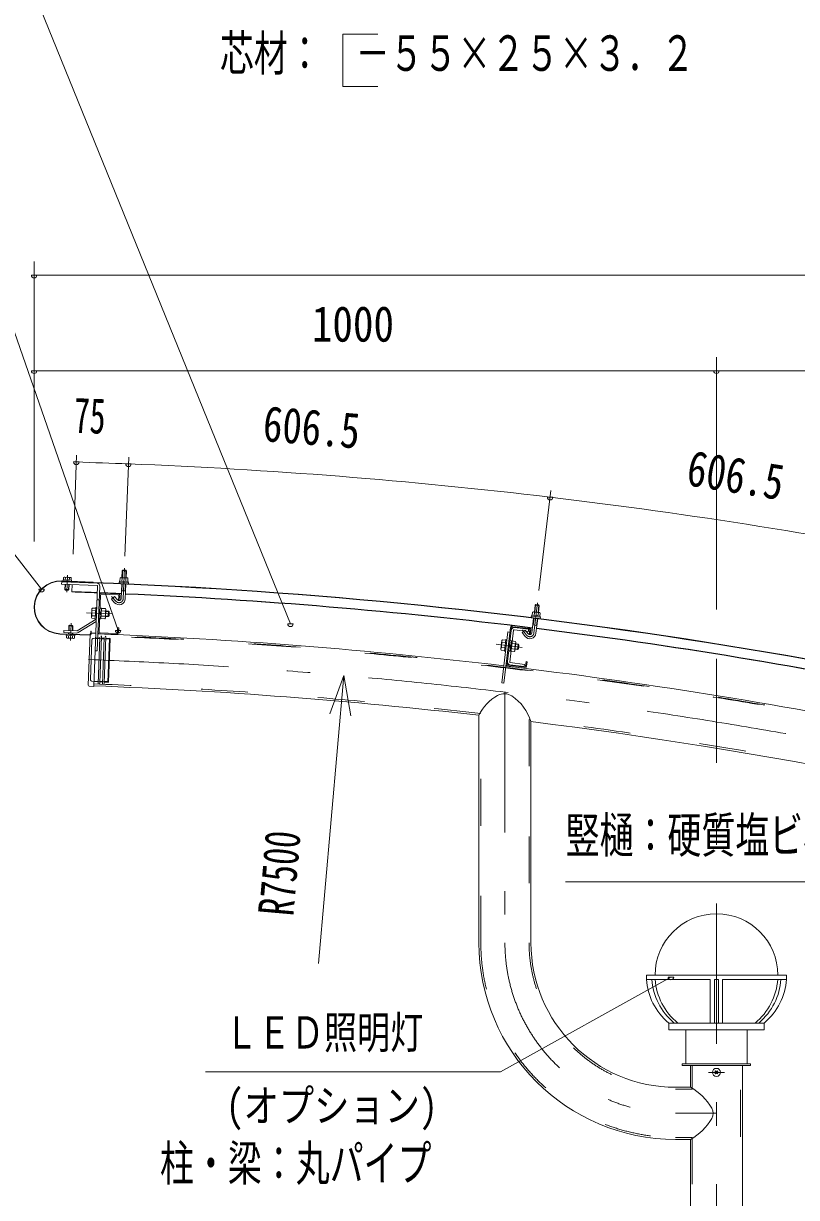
# Model space of a CAD drawing. Units: millimetres, scale not verified. Extents: x -37128 to 37128, y -14700 to 14700.
# Drawn here: x 19898 to 23864, y 5406 to 11427 of the extents above; entities that cross this region are included whole.
import ezdxf
from ezdxf.enums import TextEntityAlignment as Align

# ---------------------------------------------------------------- set-up
doc = ezdxf.new("R2010")
doc.units = ezdxf.units.MM
doc.header["$LTSCALE"] = 60
doc.linetypes.add('USER2', pattern=[10, 4, -6])
doc.linetypes.add('USER3', pattern=[24, 12, -5, 2, -5])
for name, color, linetype, lineweight in [('0-0_0', 7, 'Continuous', 18), ('0-6_2-0BOLD', 7, 'Continuous', 18), ('0-7_2-1HIDDEN', 3, 'USER2', 18), ('0-8_2-2CENTER', 3, 'USER3', 18), ('0-9_2-4THIN', 4, 'Continuous', 18), ('0-A_2-5DIM', 3, 'Continuous', 18)]:
    doc.layers.add(name, color=color, linetype=linetype, lineweight=lineweight)
doc.styles.add('ＭＳ ゴシック', font='')
doc.styles.get('ＭＳ ゴシック').set_extended_font_data('MS Gothic')

# ---------------------------------------------------------------- blocks, each defined once
blk = doc.blocks.new('ledl')
at = {"layer": '0-0_0'}
for p, q in [((14388.17, 13926.97), (14183.17, 13926.97)), ((14183.17, 13920.97), (14183.17, 13926.97)), ((14276.67, 13920.97), (14183.17, 13920.97)), ((14276.67, 13920.97), (14276.67, 13856.97)), ((14288.67, 13920.97), (14282.67, 13920.97)), ((14282.67, 13920.97), (14282.67, 13856.97)), ((14288.67, 13920.97), (14288.67, 13856.97)), ((14388.17, 13920.97), (14294.67, 13920.97)), ((14294.67, 13920.97), (14294.67, 13856.97)), ((14388.17, 13920.97), (14388.17, 13926.97)), ((14355.67, 13846.97), (14355.67, 13856.97)), ((14215.67, 13846.97), (14355.67, 13846.97)), ((14240.67, 13796.97), (14240.67, 13846.97)), ((14330.67, 13796.97), (14330.67, 13846.97)), ((14240.67, 13796.97), (14330.67, 13796.97))]:
    blk.add_line(p, q, dxfattribs=at)
blk.add_lwpolyline([(14215.67, 13846.97), (14215.67, 13856.97), (14355.67, 13856.97)], dxfattribs=at)
for start, end in [(0, 180), (183.82255, 231.05756), (308.94244, 356.17745)]:
    blk.add_arc((14285.67, 13926.97), 90, start, end, dxfattribs=at)
for centre, major_axis, start_param, end_param in [((14285.67, 13926.97), (102.47, 6.5), 3.1362923, 3.9034857), ((14293.67, 13926.97), (102.47, 6.5), 3.1362923, 3.9034857), ((14277.67, 13926.97), (-102.47, 6.5), 2.3796996, 3.146893), ((14285.67, 13926.97), (-102.47, 6.5), 2.3796996, 3.146893)]:
    blk.add_ellipse(centre, major_axis=major_axis, ratio=0.92312, start_param=start_param, end_param=end_param, dxfattribs=at)

msp = doc.modelspace()

# ---------------------------------------------------------------- linework, layer by layer
at = {"layer": '0-6_2-0BOLD'}
for p, q in [((20425.98, 8618.94), (20405, 8619.76)), ((20094.7, 8566.72), (20255.58, 8560.45)), ((20112.05, 8562.52), (20112.18, 8566.04)), ((20112.87, 8573.37), (20113.35, 8585.64)), ((20133.17, 8565.22), (20133.03, 8561.71)), ((20133.06, 8572.58), (20133.54, 8584.85)), ((20147.07, 8511.74), (20148.35, 8549.9)), ((20148.73, 8561.09), (20148.83, 8564.21)), ((20402.4, 8552.96), (20399.44, 8477.16)), ((20403.97, 8583.05), (20403.35, 8567.28)), ((20420.43, 8476.34), (20423.38, 8552.14)), ((20423.54, 8566.49), (20424.16, 8582.26)), ((20110.57, 8524.42), (20131.55, 8523.6)), ((20293.66, 8495.2), (20286.36, 8307.74)), ((20382.02, 8497.36), (20299.48, 8500.58)), ((20299.7, 8506.17), (20382.23, 8502.95)), ((20392.07, 8467.55), (20392.99, 8491.33)), ((20401.03, 8517.98), (20422.02, 8517.17)), ((20266.47, 8372.61), (20268.79, 8432.07)), ((20268.79, 8432.07), (20274.38, 8431.85)), ((20287.14, 8471.63), (20275.95, 8472.07)), ((22523.23, 8443.67), (22544.08, 8441.18)), ((20270.82, 8372.36), (20173.18, 8312.62)), ((20250.31, 8389.88), (20267.12, 8389.23)), ((20268.14, 8415.46), (20251.33, 8416.11)), ((20272.07, 8372.4), (20266.47, 8372.61)), ((20288.96, 8374.54), (20295.96, 8374.27)), ((20289.74, 8394.47), (20297.01, 8401.19)), ((20297.28, 8408.19), (20290.01, 8401.47)), ((20316.81, 8387.29), (20296.5, 8388.08)), ((20297.52, 8414.31), (20317.83, 8413.52)), ((20319.2, 8386.32), (20332.83, 8385.79)), ((22506.35, 8301.97), (22515.32, 8377.29)), ((22517.41, 8391.49), (22519.28, 8407.16)), ((22536.17, 8374.8), (22527.2, 8299.48)), ((22539.34, 8404.77), (22537.48, 8389.1)), ((20131.29, 8337.27), (20152.28, 8336.46)), ((20179.02, 8303.07), (20271.57, 8359.69)), ((20380.09, 8304.09), (20381.01, 8327.87)), ((22396.78, 8329.02), (22362.92, 8044.73)), ((22380.15, 8142.07), (22402.34, 8328.35)), ((22392.64, 8152.21), (22412.09, 8315.56)), ((22408.56, 8333.25), (22490.58, 8323.48)), ((22491.24, 8329.04), (22409.23, 8338.81)), ((22415.21, 8318.01), (22488.19, 8309.31)), ((22416.53, 8329.13), (22489.51, 8320.44)), ((22488.19, 8309.31), (22489.51, 8320.44)), ((22492.67, 8293.63), (22495.48, 8317.26)), ((22532.03, 8340.05), (22511.18, 8342.53)), ((20084.14, 8295.68), (20238.02, 8289.68)), ((20238.09, 8291.43), (20084.2, 8297.43)), ((20129.78, 8288.29), (20129.3, 8276.02)), ((20129.94, 8302.63), (20129.67, 8295.65)), ((20149.97, 8287.51), (20149.5, 8275.23)), ((20150.65, 8294.84), (20150.93, 8301.81)), ((20230.97, 8033.7), (20241.08, 8296.01)), ((20246.53, 8301.05), (20269.26, 8300.18)), ((20374.06, 8293.11), (20291.52, 8296.33)), ((20291.74, 8301.92), (20374.28, 8298.71)), ((22353.85, 8252.88), (22370.56, 8250.89)), ((22394.43, 8261.98), (22401.39, 8261.14)), ((22456.02, 8302.98), (22471.17, 8283.72)), ((22367.45, 8224.83), (22350.74, 8226.82)), ((22371.05, 8207.66), (22365.49, 8208.32)), ((22390.42, 8228.26), (22398.2, 8234.38)), ((22391.25, 8235.21), (22399.03, 8241.33)), ((22416.83, 8218.95), (22396.64, 8221.35)), ((22399.75, 8247.42), (22419.93, 8245.01)), ((22384.39, 8130.29), (22466.41, 8120.52)), ((22467.07, 8126.08), (22385.05, 8135.85)), ((22393.76, 8137.98), (22466.75, 8129.29)), ((22395.09, 8149.1), (22468.07, 8140.41)), ((22466.75, 8129.29), (22468.07, 8140.41)), ((22234.43, 7878.98), (22234.43, 6712.9)), ((22501.48, 6712.9), (22501.48, 7846.9)), ((23586.48, -882.1), (23586.48, 6082.9)), ((23449.07, 6049.12), (23445.62, 6052.68)), ((23449.07, 6046.69), (23445.62, 6043.12)), ((23451.74, 6051.79), (23448.17, 6055.23)), ((23451.74, 6044.01), (23448.17, 6040.57)), ((23454.17, 6051.79), (23457.73, 6055.23)), ((23454.17, 6044.01), (23457.73, 6040.57)), ((23456.84, 6049.12), (23460.28, 6052.68)), ((23456.84, 6046.69), (23460.28, 6043.12)), ((23242.95, 5704.38), (23319.43, 5704.38)), ((23319.43, 5704.38), (23319.43, -882.1))]:
    msp.add_line(p, q, dxfattribs=at)
for points in [[(20424.62, 8583.96), (20425.98, 8618.94), (20422.62, 8622.57), (20408.63, 8623.12), (20405, 8619.76), (20403.64, 8584.78)], [(20276.42, 8556.12), (20094.56, 8563.2), (20094.13, 8552.01), (20275.99, 8544.93)], [(20255.58, 8560.45), (20255.65, 8562.2), (20094.77, 8568.47)], [(20144.61, 8566.53), (20144.82, 8572.13), (20101.1, 8573.83), (20100.89, 8568.23)], [(20102.85, 8573.76), (20103.33, 8586.03), (20106.37, 8587.63), (20140.65, 8586.3), (20143.55, 8584.46), (20143.07, 8572.19)], [(20132.6, 8550.51), (20131.55, 8523.6), (20127.91, 8520.24), (20113.92, 8520.79), (20110.57, 8524.42), (20111.61, 8551.33)], [(20393.34, 8567.67), (20393.95, 8583.44), (20396.99, 8585.04), (20431.27, 8583.71), (20434.17, 8581.88), (20433.56, 8566.11)], [(20278.68, 8542.02), (20265.73, 8209.77), (20276.92, 8209.33), (20289.87, 8541.58)], [(20387.39, 8491.55), (20386.47, 8467.76), (20392.07, 8467.55)], [(20381.24, 8470.45), (20364.61, 8488.43), (20349.19, 8474.17), (20365.83, 8456.18)], [(22519.09, 8408.91), (22523.23, 8443.67), (22527.12, 8446.73), (22541.02, 8445.07), (22544.08, 8441.18), (22539.94, 8406.43)], [(20268.65, 8428.57), (20251.84, 8429.22), (20249.25, 8425.12), (20247.54, 8381.06), (20249.8, 8376.77), (20266.61, 8376.11)], [(20295.96, 8374.27), (20298.06, 8428.13), (20291.06, 8428.4)], [(20320.6, 8422.34), (20318.88, 8378.28), (20316.29, 8374.17), (20295.98, 8374.96)], [(20298.03, 8427.43), (20318.34, 8426.63), (20320.6, 8422.34)], [(20320.29, 8414.3), (20333.92, 8413.77), (20332.83, 8385.79), (20337.2, 8389.82), (20337.96, 8409.41), (20333.92, 8413.77)], [(22547.43, 8387.91), (22549.29, 8403.59), (22546.54, 8405.64), (22512.48, 8409.7), (22509.33, 8408.34), (22507.46, 8392.67)], [(20171.61, 8312.21), (20105.9, 8314.77), (20105.46, 8303.58), (20171.17, 8301.02)], [(20151.36, 8313), (20152.28, 8336.46), (20148.92, 8340.09), (20134.92, 8340.63), (20131.29, 8337.27), (20130.38, 8313.82)], [(20243.54, 8296.47), (20244.08, 8310.46), (20245.83, 8310.39), (20245.29, 8296.4)], [(20381.01, 8327.87), (20386.61, 8327.65), (20385.69, 8303.87)], [(22456.02, 8302.98), (22472.52, 8315.97), (22487.67, 8296.72)], [(22501.04, 8316.6), (22498.23, 8292.96), (22492.67, 8293.63)], [(20161.95, 8292.65), (20161.74, 8287.05), (20118.02, 8288.76), (20118.24, 8294.35)], [(20119.77, 8288.69), (20119.29, 8276.41), (20122.19, 8274.58), (20156.47, 8273.24), (20159.51, 8274.85), (20159.99, 8287.12)], [(20269.26, 8300.18), (20258.75, 8027.37), (20236.01, 8028.25)], [(22372.11, 8263.93), (22355.4, 8265.91), (22352.5, 8262.03), (22347.28, 8218.24), (22349.19, 8213.79), (22365.9, 8211.8)], [(22362.92, 8044.73), (22351.8, 8046.05), (22382.84, 8306.71), (22393.96, 8305.38)], [(22365.48, 8208.32), (22372.52, 8267.4), (22378.08, 8266.74)], [(22401.39, 8261.14), (22395.01, 8207.62), (22388.06, 8208.45)], [(22418.18, 8209.8), (22423.39, 8253.59), (22421.49, 8258.05), (22401.3, 8260.45)], [(22395.09, 8208.32), (22415.28, 8205.91), (22418.18, 8209.8)], [(22436, 8243.98), (22439.67, 8239.32), (22437.35, 8219.85), (22432.69, 8216.18), (22419.13, 8217.79)], [(22422.44, 8245.59), (22436, 8243.98), (22432.69, 8216.18)], [(22478.86, 8130.32), (22481.67, 8153.95), (22476.11, 8154.61), (22473.3, 8130.98)], [(23319.43, 6082.9), (23319.43, 5971.43), (23242.95, 5971.43)]]:
    msp.add_lwpolyline(points, dxfattribs=at)
for points in [[(20435.31, 8566.04), (20435.09, 8560.44), (20391.37, 8562.14), (20391.59, 8567.74)], [(22505.72, 8392.88), (22549.16, 8387.71), (22548.5, 8382.15), (22505.06, 8387.32)], [(23627.95, 6082.9), (23627.95, 6090.95), (23277.95, 6090.95), (23277.95, 6082.9)]]:
    msp.add_lwpolyline(points, close=True, dxfattribs=at)
msp.add_circle((23452.95, 6047.9), 20.65, dxfattribs=at)
for centre, radius, start, end in [((20089.45, 8432.07), 136.5, 87.76833, 267.76833), ((20089.45, 8432.07), 134.75, 87.76833, 267.76833), ((20108.09, 8579.39), 8.17, 49.92583, 87.76833), ((20122.32, 8556.41), 30.57, 68.47223, 107.06442), ((20138.3, 8578.22), 8.17, 87.76833, 125.61082), ((19252.95, -18066.75), 26644.27, 73.55577, 88.07326), ((19252.95, -18066.75), 26646.03, 73.55577, 88.07326), ((20275.88, 8542.12), 14, 357.76834, 87.76833), ((20392.11, 8558.61), 3.5, 87.76833, 267.76833), ((20398.71, 8576.8), 8.17, 49.92583, 87.76833), ((20412.94, 8553.82), 30.57, 68.47223, 107.06442), ((20428.92, 8575.62), 8.17, 87.76833, 125.61082), ((20434.08, 8556.98), 3.5, 267.76834, 87.76833), ((19252.95, -18066.75), 26593.53, 87.79245, 88.07326), ((19252.95, -18066.75), 26595.27, 87.79245, 88.07326), ((20275.88, 8542.12), 2.8, 357.76834, 87.76833), ((20299.26, 8494.98), 11.2, 87.76833, 177.76833), ((19252.95, -18066.75), 26593.53, 87.52702, 87.76833), ((19252.95, -18066.75), 26595.27, 87.52704, 87.76833), ((20299.26, 8494.98), 5.6, 87.76833, 177.76833), ((20381.8, 8491.76), 5.6, 357.76834, 87.76833), ((20381.8, 8491.76), 11.2, 357.76834, 87.76833), ((19252.95, -18066.75), 26593.53, 82.96655, 87.48178), ((19252.95, -18066.75), 26595.27, 82.96657, 87.4818), ((20388.95, 8477.57), 31.5, 222.76833, 357.76833), ((20388.95, 8477.57), 10.5, 222.76833, 357.76833), ((20257.71, 8383.02), 10.09, 137.20947, 177.76833), ((20285.1, 8401.66), 36.73, 156.83339, 198.70326), ((20259.25, 8422.37), 10.09, 177.76833, 218.32718), ((20269.36, 8374.74), 2.8, 301.45839, 357.76833), ((20283.04, 8401.74), 36.73, 336.8334, 18.70326), ((20308.89, 8381.03), 10.09, 357.76834, 38.32718), ((20310.42, 8420.38), 10.09, 317.20947, 357.76833), ((22505.51, 8383.74), 3.5, 83.20786, 263.20786), ((22513.54, 8401.35), 8.17, 45.36537, 83.20786), ((22525.9, 8377.31), 30.57, 63.91177, 102.50395), ((22543.55, 8397.77), 8.17, 83.20786, 121.05035), ((22547.22, 8378.77), 3.5, 263.20787, 83.20786), ((20171.72, 8315.01), 2.8, 267.76833, 301.45839), ((22407.9, 8327.69), 11.2, 83.20786, 173.20786), ((22414.88, 8315.23), 14, 83.20762, 173.20795), ((22407.9, 8327.69), 5.6, 83.20786, 173.20786), ((22414.88, 8315.23), 2.8, 83.20762, 173.20795), ((22489.92, 8317.92), 5.6, 353.20787, 83.20786), ((22489.92, 8317.92), 11.2, 353.20787, 83.20786), ((19252.95, -18066.75), 26593.53, 78.4061, 82.92131), ((19252.95, -18066.75), 26595.27, 78.40611, 82.92133), ((20124.55, 8282.66), 8.17, 267.76833, 305.61082), ((20140.52, 8304.47), 30.57, 248.47223, 287.06442), ((20154.75, 8281.48), 8.17, 229.92583, 267.76833), ((20171.72, 8315.01), 14, 267.76833, 301.45839), ((20238.29, 8296.68), 7, 267.76833, 357.76833), ((20238.29, 8296.68), 5.25, 267.76833, 357.76833), ((20246.33, 8295.8), 5.25, 87.79263, 177.79263), ((19252.95, -18066.75), 26383.53, 83.23218, 87.76833), ((20291.96, 8307.52), 11.2, 177.76833, 267.76833), ((20291.96, 8307.52), 5.6, 177.76833, 267.76833), ((20374.49, 8304.31), 11.2, 267.76833, 357.76833), ((20374.49, 8304.31), 5.6, 267.76833, 357.76833), ((22386.36, 8235.79), 36.73, 152.27292, 194.14279), ((22362.24, 8258.49), 10.09, 173.20786, 213.76671), ((22413.09, 8252.44), 10.09, 312.64902, 353.20786), ((22495.92, 8303.21), 31.5, 218.20786, 353.20786), ((22495.92, 8303.21), 10.5, 218.20786, 353.20786), ((22357.58, 8219.4), 10.09, 132.649, 173.20786), ((22384.31, 8236.04), 36.73, 332.27295, 14.14281), ((22408.44, 8213.34), 10.09, 353.20787, 33.76672), ((19252.95, -18066.75), 26383.53, 78.67172, 83.20786), ((22385.71, 8141.41), 11.2, 173.20786, 263.20786), ((22385.71, 8141.41), 5.6, 173.20786, 263.20786), ((22395.42, 8151.88), 14, 173.20795, 263.20762), ((22395.42, 8151.88), 2.8, 173.20795, 263.20762), ((22467.74, 8131.64), 11.2, 263.20786, 353.20786), ((22467.74, 8131.64), 5.6, 263.20786, 353.20786), ((20236.22, 8033.5), 5.25, 177.79263, 267.79263), ((19252.95, -18066.75), 26116.47, 83.44478, 87.79263), ((22445.58, 7776.08), 234.9, 119.28321, 154.01731), ((22364.93, 7919.9), 70, 56.47532, 119.28321), ((22269.91, 7776.48), 242.04, 16.91507, 56.47532), ((19252.95, -18066.75), 26116.47, 74.91363, 82.85469), ((23242.95, 6712.9), 1008.52, 180, 270), ((23242.95, 6712.9), 741.48, 180, 270), ((23452.95, 6047.9), 8.75, 123.11206, 146.88794), ((23452.95, 6047.9), 8.75, 213.11206, 236.88794), ((23447.81, 6047.9), 1.75, 315.99959, 44.00041), ((23452.95, 6053.05), 1.75, 225.99959, 314.00041), ((23452.95, 6042.76), 1.75, 45.99959, 134.00041), ((23458.1, 6047.9), 1.75, 135.99959, 224.00041), ((23452.95, 6047.9), 8.75, 33.11206, 56.88794), ((23452.95, 6047.9), 8.75, 303.11206, 326.88794), ((23184.98, 5725.82), 280, 29.51659, 61.30328), ((23382.95, 5837.9), 52.5, 330.48343, 29.51659), ((23184.98, 5949.98), 280, 298.69673, 330.48343)]:
    msp.add_arc(centre, radius, start, end, dxfattribs=at)
at = {"layer": '0-7_2-1HIDDEN'}
for p, q in [((20249.76, 8266.77), (20241.87, 8062.18)), ((20257.03, 8273.5), (20342.71, 8270.2)), ((20290.35, 8274.84), (20268.32, 8275.69)), ((20281.27, 8039.28), (20290.8, 8286.55)), ((20312.39, 8273.99), (20298.4, 8274.53)), ((20303.3, 8038.41), (20312.83, 8285.67)), ((20339.31, 8272.96), (20320.43, 8273.68)), ((20248.6, 8054.91), (20334.29, 8051.61)), ((20281.72, 8051.01), (20259.69, 8051.85)), ((20303.76, 8050.16), (20289.77, 8050.7)), ((20330.69, 8049.12), (20311.8, 8049.85)), ((22244.23, 6712.9), (22244.23, 7887.72)), ((22491.68, 7858.01), (22491.68, 6711.76)), ((23576.68, -882.1), (23576.68, 6082.9)), ((23242.95, 5714.18), (23329.23, 5714.18)), ((23329.23, 5714.18), (23329.23, -882.1))]:
    msp.add_line(p, q, dxfattribs=at)
for points in [[(20295.71, 8286.35), (20298.73, 8283.1), (20289.44, 8042.13), (20286.15, 8039.09)], [(20317.78, 8285.47), (20320.76, 8282.25), (20311.47, 8041.28), (20308.15, 8038.21)], [(23329.23, 6082.9), (23329.23, 5961.62), (23242.95, 5961.62)]]:
    msp.add_lwpolyline(points, dxfattribs=at)
msp.add_lwpolyline([(20334.24, 8050.38), (20330.61, 8047.02), (20339.4, 8275.05), (20342.76, 8271.42)], close=True, dxfattribs=at)
for centre, radius, start, end in [((19252.95, -18066.75), 26376.53, 73.77559, 88.07326), ((20256.76, 8266.5), 7, 87.79263, 177.79263), ((19252.95, -18066.75), 26373.72, 73.8364, 87.79263), ((20248.87, 8061.91), 7, 177.79263, 267.79263), ((19252.95, -18066.75), 26126.28, 83.42561, 87.79263), ((19252.95, -18066.75), 26126.28, 73.8364, 82.87905), ((23242.95, 6712.9), 998.73, 180, 270), ((23242.95, 6712.9), 751.27, 180.08724, 270)]:
    msp.add_arc(centre, radius, start, end, dxfattribs=at)
at = {"layer": '0-8_2-2CENTER'}
for p, q in [((20416.04, 8633.34), (20409.94, 8476.76)), ((20120.51, 8510.02), (20123.92, 8597.46)), ((20373.53, 8463.31), (20349.77, 8489.01)), ((22535.31, 8456.33), (22516.78, 8300.72)), ((20355.06, 8398.94), (20220.77, 8404.17)), ((20142.33, 8350.85), (20138.92, 8263.42)), ((22479.42, 8290.22), (22457.77, 8317.72)), ((22455.89, 8227.51), (22322.43, 8243.41)), ((23452.95, -1005.48), (23452.95, 8168.6)), ((23452.95, -1005.48), (23452.95, 8168.6)), ((22367.95, 7997.77), (22367.95, 6712.9)), ((23494.25, 6047.9), (23411.65, 6047.9)), ((23242.95, 5837.9), (23452.95, 5837.9))]:
    msp.add_line(p, q, dxfattribs=at)
for centre, radius, start, end in [((20388.95, 8477.57), 21, 222.76833, 357.76833), ((22495.92, 8303.21), 21, 218.20786, 353.20786), ((19252.95, -18066.75), 26250, 73.71976, 87.96529), ((23242.95, 6712.9), 875, 180, 270)]:
    msp.add_arc(centre, radius, start, end, dxfattribs=at)
at = {"layer": '0-9_2-4THIN'}
for p, q in [((20406.97, 8621.58), (20405.53, 8584.71)), ((20422.73, 8584.04), (20424.16, 8620.91)), ((20113.51, 8551.26), (20112.39, 8522.45)), ((20114.08, 8565.97), (20113.94, 8562.45)), ((20129.58, 8521.79), (20130.7, 8550.58)), ((20131.14, 8561.77), (20131.28, 8565.3)), ((20402.93, 8517.91), (20404.29, 8552.88)), ((20402.93, 8517.91), (20400.91, 8514.71)), ((22525.33, 8445.32), (22520.97, 8408.69)), ((22538.06, 8406.65), (22542.42, 8443.29)), ((20319.29, 8388.69), (20335.29, 8388.06)), ((20336.2, 8411.31), (20320.19, 8411.93)), ((22530.15, 8340.27), (22534.29, 8375.02)), ((20132.27, 8313.75), (20133.26, 8339.1)), ((20150.46, 8338.42), (20149.47, 8313.08)), ((22530.15, 8340.27), (22531.64, 8336.79)), ((20131.56, 8295.58), (20131.84, 8302.55)), ((20149.03, 8301.88), (20148.76, 8294.91)), ((22419.41, 8220.14), (22435.32, 8218.25)), ((22438.07, 8241.35), (22422.16, 8243.24))]:
    msp.add_line(p, q, dxfattribs=at)
for points in [[(20421.49, 8552.21), (20420.12, 8517.24), (20421.89, 8513.89)], [(22517.2, 8377.06), (22513.06, 8342.3), (22510.79, 8339.27)]]:
    msp.add_lwpolyline(points, dxfattribs=at)
at = {"layer": '0-A_2-5DIM'}
for p, q in [((21267.94, 8347.75), (19857.66, 11818.25)), ((21716.05, 11372.26), (21535.75, 11372.26)), ((20383.64, 8314.67), (19505.75, 10838.25)), ((19952.94, 8769.6), (19952.94, 10205.9)), ((19966.94, 10135.9), (19938.94, 10135.9)), ((19952.94, 10135.9), (26952.94, 10135.9)), ((23452.94, 8420.9), (23452.94, 9715.9)), ((19966.94, 9645.9), (19938.94, 9645.9)), ((19952.94, 9645.9), (23452.94, 9645.9)), ((23466.94, 9645.9), (23438.94, 9645.9)), ((23452.94, 9645.9), (26252.95, 9645.9)), ((20153.6, 8706.05), (20170.64, 9212.58)), ((20183.48, 9178.2), (20155.48, 9178.2)), ((20438.25, 9203.47), (20418.47, 8695.83)), ((20450.89, 9168.49), (20422.89, 9168.49)), ((22542.7, 8518.43), (22603.94, 9032.58)), ((22613.8, 8997.82), (22585.8, 8997.82)), ((20004.95, 8525.47), (19976.95, 8525.47)), ((20397.64, 8314.67), (20369.64, 8314.67)), ((21281.94, 8347.75), (21253.94, 8347.75)), ((21411.5, 6605.55), (21540.79, 8083.36)), ((25479.38, 7024.43), (22679.38, 7024.43)), ((23233.6, 6536.5), (23205.6, 6536.5))]:
    msp.add_line(p, q, dxfattribs=at)
for points in [[(21535.75, 11372.26), (21535.75, 11104.25), (21716.05, 11104.25)], [(15472.96, 9652.9), (19112.96, 9652.9), (19990.95, 8525.47)], [(21577.25, 7876.55), (21540.79, 8083.36), (21468.96, 7886.03)], [(23219.6, 6536.5), (22345.05, 6050.11), (20832.05, 6050.11)]]:
    msp.add_lwpolyline(points, dxfattribs=at)
for centre, radius, start, end in [((19952.94, 10135.9), 14, 180, 0), ((19952.94, 9645.9), 14, 180, 0), ((23452.94, 9645.9), 14, 180, 0), ((20169.48, 9178.2), 14, 180, 0), ((18478.89, -41075.15), 50281.77, 87.7683, 88.07321), ((20436.89, 9168.49), 14, 180, 0), ((19375.08, -18078.11), 27267.28, 83.20811, 87.76828), ((22599.8, 8997.82), 14, 180, 0), ((19374.38, -18084.19), 27273.4, 78.64737, 83.20816), ((19990.95, 8525.47), 14, 180, 0), ((20383.64, 8314.67), 14, 180, 0), ((21267.94, 8347.75), 14, 180, 0), ((23219.6, 6536.5), 14, 180, 0)]:
    msp.add_arc(centre, radius, start, end, dxfattribs=at)

# ---------------------------------------------------------------- block references
at = {"layer": '0-0_0', "xscale": 3.5, "yscale": 3.5}
msp.add_blockref('ledl', (-26546.89, -42198.45), dxfattribs=at)

# ---------------------------------------------------------------- texts
at = {"layer": '0-0_0', "style": 'ＭＳ ゴシック', "width": 0.8}
msp.add_text('(オプション)', height=165.8, dxfattribs=at).set_placement((20937.09, 5744.91), align=Align.BOTTOM_LEFT)
at = {"layer": '0-A_2-5DIM', "color": 7, "style": 'ＭＳ ゴシック'}
for s, height, width, p in [('芯材：\u3000－５５×２５×３．２', 182.3, 0.7, (20905.75, 11129.12)), ('1000', 182.3, 0.85, (21377.44, 9740.77)), ('竪樋：硬質塩ビ樹脂\u3000φ５５', 182.3, 0.7, (22679.38, 7119.3)), ('ＬＥＤ照明灯', 165.8, 0.75, (20931.32, 6120.11)), ('柱・梁：丸パイプ', 182.3, 0.7, (20598.65, 5436.34))]:
    msp.add_text(s, height=height, dxfattribs=dict(at, width=width)).set_placement(p, align=Align.BOTTOM_LEFT)
for s, rotation, width, p in [('75', 357.921, 0.65, (20152.74, 9273.92)), ('606.5', 355.488, 0.8, (21117.53, 9231.61)), ('606.5', 350.928, 0.8, (23283.69, 9006.56)), ('R7500', 85, 0.7, (21336.86, 6840.94))]:
    msp.add_text(s, height=182.3, rotation=rotation, dxfattribs=dict(at, width=width)).set_placement(p, align=Align.BOTTOM_LEFT)

doc.saveas('drawing.dxf')
